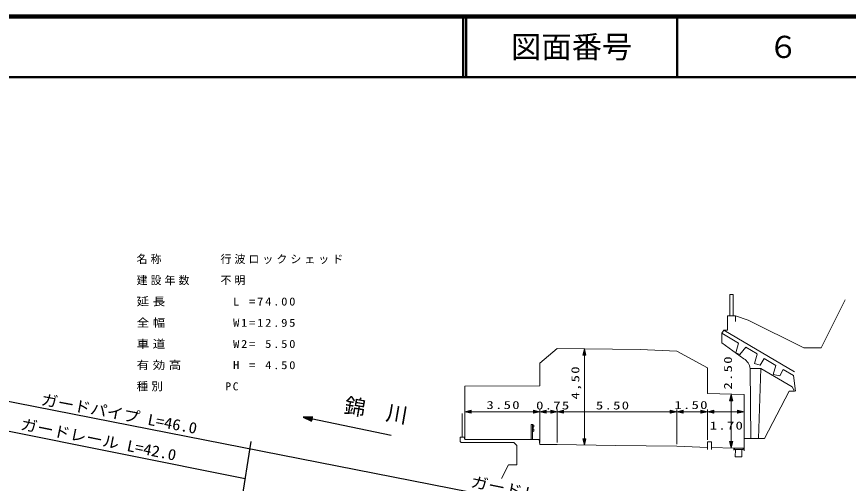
# Model space of a CAD drawing. Units: millimetres, scale not verified. Extents: x 40000 to 680000, y 20000 to 380000.
# Drawn here: x 435105 to 572243, y 302961 to 380000 of the extents above; entities that cross this region are included whole.
import ezdxf
from ezdxf.enums import TextEntityAlignment as Align

# ---------------------------------------------------------------- set-up
doc = ezdxf.new("R2010")
doc.units = ezdxf.units.MM
doc.header["$LTSCALE"] = 1000
for name, color, linetype, lineweight in [('M-BGD', 7, 'Continuous', 25), ('M-STR-HTXT', 7, 'Continuous', 13), ('M-TTL', 2, 'Continuous', 140), ('M-TTL-LINE', 7, 'Continuous', 50)]:
    doc.layers.add(name, color=color, linetype=linetype, lineweight=lineweight)
doc.layers.add('M-TTL-TXT', color=7, linetype='Continuous')
doc.styles.add('ＭＳ ゴシック', font='')
doc.styles.get('ＭＳ ゴシック').set_extended_font_data('MS Gothic')

# ---------------------------------------------------------------- blocks, each defined once
blk = doc.blocks.new('BUHIN85')
at = {"color": 7, "linetype": 'Continuous', "lineweight": 13}
for points in [[(0, 0), (-1030, -334), (-751, -779)], [(-183, -114), (-737, -678), (-932, -366)], [(-272, -170), (-725, -623), (-878, -378)], [(-363, -227), (-712, -569), (-824, -391)], [(-452, -282), (-700, -515), (-769, -403)]]:
    blk.add_lwpolyline(points, close=True, dxfattribs=at)
for points in [[(-91, -57), (-750, -732), (-986, -353), (-93, -58)], [(-701, -438), (-543, -339), (-687, -461), (-715, -416), (-543, -339)]]:
    blk.add_lwpolyline(points, dxfattribs=at)
blk = doc.blocks.new('BUHIN86')
at = {"color": 7, "linetype": 'Continuous', "lineweight": 13}
for points in [[(0, 0), (1030, 334), (751, 779)], [(183, 114), (737, 678), (932, 366)], [(272, 170), (725, 623), (878, 378)], [(363, 227), (712, 569), (824, 391)], [(452, 282), (700, 515), (769, 403)]]:
    blk.add_lwpolyline(points, close=True, dxfattribs=at)
for points in [[(91, 57), (750, 732), (986, 353), (93, 58)], [(701, 438), (543, 339), (687, 461), (715, 416), (543, 339)]]:
    blk.add_lwpolyline(points, dxfattribs=at)
blk = doc.blocks.new('BUHIN87')
at = {"color": 7, "linetype": 'Continuous', "lineweight": 13}
for points in [[(0, 0), (-334, 1030), (-779, 751)], [(-114, 183), (-678, 737), (-366, 932)], [(-170, 272), (-623, 725), (-378, 878)], [(-227, 363), (-569, 712), (-391, 824)], [(-282, 452), (-515, 700), (-403, 769)]]:
    blk.add_lwpolyline(points, close=True, dxfattribs=at)
for points in [[(-57, 91), (-732, 750), (-353, 986), (-58, 93)], [(-438, 701), (-339, 543), (-461, 687), (-416, 715), (-339, 543)]]:
    blk.add_lwpolyline(points, dxfattribs=at)
blk = doc.blocks.new('BUHIN88')
at = {"color": 7, "linetype": 'Continuous', "lineweight": 13}
for points in [[(0, 0), (334, -1030), (779, -751)], [(114, -183), (678, -737), (366, -932)], [(170, -272), (623, -725), (378, -878)], [(227, -363), (569, -712), (391, -824)], [(282, -452), (515, -700), (403, -769)]]:
    blk.add_lwpolyline(points, close=True, dxfattribs=at)
for points in [[(57, -91), (732, -750), (353, -986), (58, -93)], [(438, -701), (339, -543), (461, -687), (416, -715), (339, -543)]]:
    blk.add_lwpolyline(points, dxfattribs=at)

msp = doc.modelspace()

# ---------------------------------------------------------------- linework, layer by layer
at = {"layer": 'M-BGD'}
for p, q in [((431935, 316873), (573438, 289099)), ((496850, 310847), (482347, 313878)), ((430354, 312291), (472806, 303753)), ((470782, 291156), (473792, 309888))]:
    msp.add_line(p, q, dxfattribs=at)
for points in [[(482347, 313878), (483738, 313204), (483892, 313938)], [(482648, 313815), (483777, 313847), (483669, 313333)], [(482794, 313784), (483710, 313803), (483626, 313400)], [(482945, 313753), (483644, 313760), (483582, 313466)], [(483092, 313722), (483577, 313716), (483539, 313533)]]:
    msp.add_lwpolyline(points, close=True, dxfattribs=at)
for points in [[(482497, 313846), (483843, 313891), (483713, 313267), (482501, 313845)], [(483503, 313636), (483242, 313691), (483511, 313673), (483495, 313599), (483242, 313691)]]:
    msp.add_lwpolyline(points, dxfattribs=at)
at = {"layer": 'M-STR-HTXT'}
for p, q in [((552712, 330621), (552712, 334156)), ((553242, 334156), (552712, 334156)), ((553242, 334156), (553242, 330621)), ((567754, 325318), (571709, 333230)), ((552341, 330621), (552341, 328234)), ((552341, 330621), (553614, 330621)), ((553614, 330621), (555735, 329914)), ((553614, 330621), (553614, 329694)), ((555735, 329914), (564926, 325318)), ((551372, 326138), (551404, 327771)), ((551404, 327771), (551683, 328234)), ((554154, 326117), (551404, 327771)), ((551683, 328234), (563379, 321354)), ((551683, 328234), (552341, 328234)), ((524245, 325243), (521381, 322802)), ((524245, 325243), (537925, 325082)), ((528715, 309286), (528715, 325190)), ((537925, 325082), (543935, 324758)), ((555031, 323543), (551372, 326138)), ((554154, 326117), (553677, 324519)), ((554328, 324243), (555343, 325418)), ((555343, 325418), (557202, 324324)), ((564926, 325318), (567754, 325318)), ((543935, 324758), (548990, 322011)), ((553677, 324519), (554328, 324243)), ((557187, 324272), (556777, 322748)), ((521381, 322802), (521381, 319047)), ((556777, 322748), (557686, 322494)), ((558381, 323582), (557686, 322494)), ((558381, 323582), (560284, 322405)), ((560284, 322405), (559821, 320935)), ((548990, 317769), (548990, 322011)), ((556166, 310354), (556028, 321914)), ((557796, 321914), (556028, 321914)), ((557403, 310354), (557796, 321914)), ((562985, 318906), (557796, 321914)), ((559821, 320935), (560917, 320691)), ((560917, 320691), (561491, 321739)), ((561491, 321739), (563222, 320783)), ((563515, 318163), (563222, 320783)), ((508989, 319019), (521381, 319047)), ((509009, 310181), (509009, 319019)), ((558393, 310354), (562455, 318163)), ((562455, 318163), (563338, 318163)), ((563338, 318163), (562985, 318906)), ((548990, 317769), (555035, 317604)), ((552931, 308798), (552931, 317661)), ((555035, 310354), (555035, 317604)), ((508567, 310605), (508567, 314494)), ((509009, 314788), (521381, 314788)), ((521381, 315142), (521381, 309722)), ((521381, 314788), (524245, 314788)), ((524245, 315142), (524245, 309722)), ((524245, 314788), (543935, 314788)), ((543935, 315142), (543935, 309439)), ((543935, 314788), (548990, 314788)), ((548990, 315142), (548990, 310146)), ((548990, 314788), (555035, 314788)), ((519967, 310209), (519967, 312684)), ((519967, 312684), (520180, 312684)), ((520180, 312684), (520180, 310209)), ((520180, 312684), (520356, 312507)), ((520356, 312330), (520180, 312083)), ((520180, 312083), (520356, 311836)), ((520356, 311659), (520180, 311482)), ((520356, 312507), (520356, 312330)), ((520356, 311836), (520356, 311659)), ((508549, 310605), (508231, 310605)), ((508231, 310605), (508231, 309898)), ((508903, 310605), (508549, 310605)), ((509009, 310181), (508903, 310605)), ((518660, 310209), (509009, 310181)), ((518660, 310209), (520074, 310209)), ((520074, 310209), (521240, 310209)), ((521240, 310209), (521381, 309368)), ((555035, 308764), (555035, 310354)), ((555035, 310354), (556166, 310354)), ((556166, 310354), (557403, 310354)), ((557403, 310354), (558393, 310354)), ((508231, 309898), (508408, 309722)), ((508408, 309722), (517069, 309722)), ((517069, 309722), (517599, 309191)), ((517599, 309191), (517599, 306010)), ((521381, 309368), (524245, 309368)), ((524245, 309368), (533860, 309191)), ((533860, 309191), (543935, 309085)), ((543935, 309085), (548990, 308909)), ((548990, 309792), (549697, 309792)), ((548990, 309792), (548990, 308909)), ((548990, 308909), (548990, 308555)), ((549697, 308909), (549697, 309792)), ((549697, 308909), (549697, 308555)), ((549697, 308909), (553331, 308785)), ((553331, 308785), (553331, 308431)), ((553331, 308785), (555035, 308764)), ((553472, 308783), (553470, 308571)), ((554891, 308553), (553470, 308571)), ((553603, 307367), (553618, 308569)), ((554891, 308553), (554893, 308765)), ((555035, 308764), (555035, 308307)), ((554664, 307354), (553603, 307367)), ((554664, 307354), (554679, 308556)), ((516185, 306010), (515076, 303793)), ((517599, 306010), (516185, 306010))]:
    msp.add_line(p, q, dxfattribs=at)
msp.add_arc((553721, 321622), 2325, 7.19799, 55.7114, dxfattribs=at)
at = {"layer": 'M-TTL'}
msp.add_line((680000, 380000), (40000, 380000), dxfattribs=at)
at = {"layer": 'M-TTL-LINE'}
for p, q in [((508747, 380000), (508747, 370000)), ((509247, 380000), (509247, 370000)), ((543997, 380000), (543997, 370000)), ((40000, 370000), (680000, 370000))]:
    msp.add_line(p, q, dxfattribs=at)

# ---------------------------------------------------------------- block references
at = {"layer": 'M-STR-HTXT', "rotation": 237.99205}
for name, p in [('BUHIN86', (528715, 325190)), ('BUHIN86', (552931, 317661)), ('BUHIN87', (509009, 314788)), ('BUHIN87', (521381, 314788)), ('BUHIN87', (524245, 314788)), ('BUHIN87', (543935, 314788)), ('BUHIN87', (548990, 314788)), ('BUHIN88', (521381, 314788)), ('BUHIN88', (524245, 314788)), ('BUHIN88', (543935, 314788)), ('BUHIN88', (548990, 314788)), ('BUHIN88', (555035, 314788)), ('BUHIN85', (528715, 309286)), ('BUHIN85', (552931, 308798))]:
    msp.add_blockref(name, p, dxfattribs=at)

# ---------------------------------------------------------------- texts
at = {"layer": 'M-BGD', "style": 'ＭＳ ゴシック'}
for s, rotation, width, p in [('ガードパイプ L=46.0', 349.3, 1.1, (438917, 315430)), ('ガードレール L=42.0', 348.5, 1.1, (435527, 311362)), ('ガードレール L=146.0', 348.5, 1.15, (509734, 301868))]:
    msp.add_text(s, height=1833, rotation=rotation, dxfattribs=dict(at, width=width)).set_placement(p, align=Align.BOTTOM_LEFT)
msp.add_text('錦\u3000川', height=2566, rotation=350.2, dxfattribs=at).set_placement((488840, 313878), align=Align.BOTTOM_LEFT)
at = {"layer": 'M-STR-HTXT', "char_height": 1320, "attachment_point": 7, "style": 'ＭＳ ゴシック'}
for s, insert in [('\\T1.28;名称\u3000\u3000\u3000\u3000行波ロックシェッド', (454888, 339162)), ('\\T1.28;建設年数\u3000\u3000不明', (454888, 335662)), ('\\T1.28;\\W1.15;延長\u3000\u3000\u3000\u3000L\\~=74.00', (454888, 332162)), ('\\T1.28;\\W1.15;全幅\u3000\u3000\u3000\u3000W1=12.95', (454888, 328662)), ('\\T1.28;\\W1.15;車道\u3000\u3000\u3000\u3000W2=\\~5.50', (454888, 325162)), ('\\T1.28;\\W1.15;有効高\u3000\u3000\u3000H\\~=\\~4.50', (454888, 321662)), ('\\T1.29;\\W1.05;種別\u3000\u3000\u3000\u3000PC', (454888, 318162)), ('\\T1.17;\\W1.35;3.50', (512566, 315212)), ('\\T1.17;\\W1.35;0.75', (520750, 315142)), ('\\T1.17;\\W1.35;5.50', (530612, 315142)), ('\\T1.17;\\W1.35;1.50', (543550, 315212)), ('\\T1.17;\\W1.35;1.70', (549383, 311819))]:
    msp.add_mtext(s, dxfattribs=dict(at, insert=insert))
at = {"layer": 'M-STR-HTXT', "char_height": 1320, "attachment_point": 7, "rotation": 90, "style": 'ＭＳ ゴシック'}
for s, insert in [('\\T1.17;\\W1.35;2.50', (553073, 318448)), ('\\T1.17;\\W1.35;4,50', (528220, 316801))]:
    msp.add_mtext(s, dxfattribs=dict(at, insert=insert))
at = {"layer": 'M-TTL-TXT', "style": 'ＭＳ ゴシック'}
for s, p in [('図面番号', (526622, 375000)), ('６', (561497, 375000))]:
    msp.add_text(s, height=3666, dxfattribs=at).set_placement(p, align=Align.MIDDLE_CENTER)

doc.saveas('drawing.dxf')
